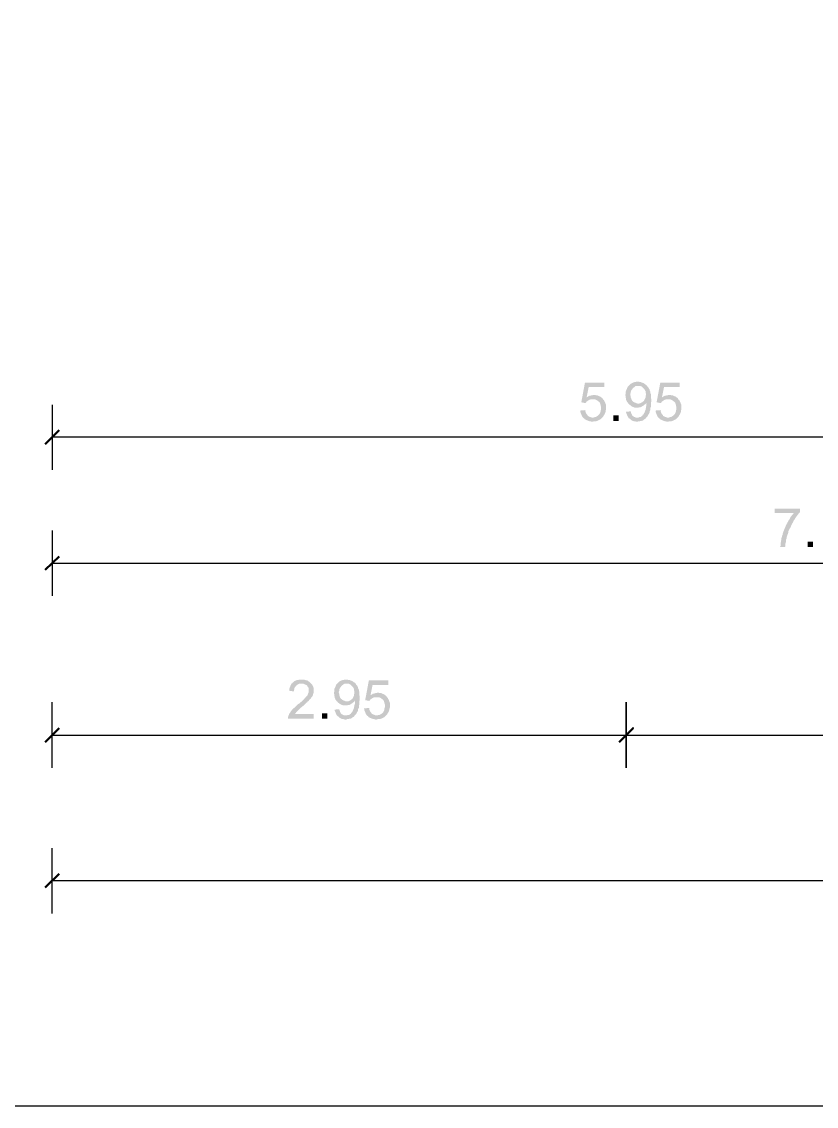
# Model space of a CAD drawing. Header units: millimetres. Extents: x -35.3 to 0.3, y 0.4 to 20.6.
# Drawn here: x -24.917 to -23.309, y 0.384 to 2.578 of the extents above; entities that cross this region are included whole.
import ezdxf

# ---------------------------------------------------------------- set-up
doc = ezdxf.new("R2010")
doc.units = ezdxf.units.MM
doc.layers.add('PDF _Geometria', color=7, linetype='Continuous')
doc.layers.add('PDF _Riempimenti solidi', color=7, linetype='Continuous')

msp = doc.modelspace()

# ---------------------------------------------------------------- hatches: boundary and pattern name
at = {"layer": 'PDF _Riempimenti solidi', "transparency": 33554559}
for points in [[(-23.7377, 1.8485), (-23.7768, 1.8485), (-23.7843, 1.8085), (-23.776, 1.8068), (-23.7743, 1.8085), (-23.7735, 1.8102), (-23.7718, 1.811), (-23.7693, 1.8127), (-23.7677, 1.8135), (-23.766, 1.8143), (-23.761, 1.8143), (-23.741, 1.816), (-23.7427, 1.8177), (-23.7735, 1.8185), (-23.7693, 1.8393), (-23.7377, 1.8393)], [(-23.6702, 1.8502), (-23.6727, 1.8502), (-23.6752, 1.8493), (-23.6768, 1.8493), (-23.6793, 1.8485), (-23.681, 1.8477), (-23.6843, 1.846), (-23.686, 1.8443), (-23.6877, 1.8427), (-23.6685, 1.8418), (-23.6652, 1.8418), (-23.6635, 1.841), (-23.6618, 1.8402), (-23.6602, 1.8385), (-23.6585, 1.8368), (-23.6577, 1.836), (-23.656, 1.8343), (-23.6543, 1.831), (-23.6543, 1.8285), (-23.6535, 1.826), (-23.6535, 1.8227), (-23.6543, 1.8202), (-23.6543, 1.8177), (-23.6552, 1.816), (-23.6577, 1.811), (-23.6593, 1.8102), (-23.661, 1.8085), (-23.6527, 1.8077), (-23.6527, 1.801), (-23.6535, 1.7985), (-23.6535, 1.7968), (-23.6543, 1.7943), (-23.6543, 1.7927), (-23.6552, 1.791), (-23.656, 1.7885), (-23.6577, 1.7852), (-23.6585, 1.7843), (-23.6602, 1.7827), (-23.661, 1.781), (-23.6635, 1.7793), (-23.6643, 1.7785), (-23.6668, 1.7785), (-23.6685, 1.7777), (-23.671, 1.7777), (-23.6535, 1.7768), (-23.6518, 1.7785), (-23.6502, 1.7802), (-23.6485, 1.7835), (-23.6468, 1.786), (-23.646, 1.7877), (-23.646, 1.7902), (-23.6452, 1.7918), (-23.6443, 1.7935), (-23.6443, 1.7977), (-23.6435, 1.7993), (-23.6435, 1.8068), (-23.6427, 1.8093), (-23.6427, 1.8152), (-23.6435, 1.8185), (-23.6435, 1.8252), (-23.6443, 1.8268), (-23.6443, 1.8293), (-23.6452, 1.831), (-23.646, 1.8327), (-23.646, 1.8343), (-23.6477, 1.8368), (-23.6485, 1.8385), (-23.6502, 1.8402), (-23.651, 1.8418), (-23.6527, 1.8435), (-23.6543, 1.8443), (-23.656, 1.846), (-23.6593, 1.8477), (-23.6618, 1.8485), (-23.6635, 1.8493), (-23.666, 1.8493), (-23.6677, 1.8502)], [(-23.5852, 1.8485), (-23.6243, 1.8485), (-23.6318, 1.8085), (-23.6235, 1.8068), (-23.6218, 1.8085), (-23.621, 1.8102), (-23.6193, 1.811), (-23.6168, 1.8127), (-23.6152, 1.8135), (-23.6135, 1.8143), (-23.6085, 1.8143), (-23.5885, 1.816), (-23.5902, 1.8177), (-23.621, 1.8185), (-23.6168, 1.8393), (-23.5852, 1.8393)], [(-23.7585, 1.8235), (-23.7593, 1.8235), (-23.7618, 1.8227), (-23.7635, 1.8227), (-23.766, 1.8218), (-23.7677, 1.8218), (-23.7693, 1.821), (-23.7718, 1.8193), (-23.7735, 1.8185), (-23.7427, 1.8177), (-23.7443, 1.8185), (-23.746, 1.8202), (-23.7485, 1.821), (-23.7502, 1.8218), (-23.7518, 1.8227), (-23.7543, 1.8227), (-23.7568, 1.8235)], [(-23.6877, 1.8427), (-23.6885, 1.8418), (-23.6902, 1.8402), (-23.691, 1.8385), (-23.6918, 1.836), (-23.6927, 1.8343), (-23.6935, 1.8327), (-23.6943, 1.8302), (-23.6943, 1.826), (-23.6952, 1.8235), (-23.6952, 1.8227), (-23.6943, 1.8202), (-23.6943, 1.8177), (-23.6935, 1.8152), (-23.6935, 1.8135), (-23.6927, 1.8118), (-23.6918, 1.8093), (-23.6902, 1.8077), (-23.6893, 1.806), (-23.6877, 1.8052), (-23.6693, 1.806), (-23.671, 1.806), (-23.6727, 1.8068), (-23.6752, 1.8077), (-23.6768, 1.8085), (-23.6785, 1.8093), (-23.6802, 1.811), (-23.681, 1.811), (-23.6818, 1.8127), (-23.6827, 1.8143), (-23.6835, 1.8168), (-23.6843, 1.8185), (-23.6843, 1.821), (-23.6852, 1.8235), (-23.6852, 1.8252), (-23.6843, 1.8277), (-23.6843, 1.8293), (-23.6835, 1.8318), (-23.6827, 1.8335), (-23.681, 1.8352), (-23.6802, 1.8368), (-23.6785, 1.8385), (-23.6768, 1.8393), (-23.6752, 1.841), (-23.6727, 1.8418), (-23.6685, 1.8418)], [(-23.606, 1.8235), (-23.6068, 1.8235), (-23.6093, 1.8227), (-23.611, 1.8227), (-23.6135, 1.8218), (-23.6152, 1.8218), (-23.6168, 1.821), (-23.6193, 1.8193), (-23.621, 1.8185), (-23.5902, 1.8177), (-23.5918, 1.8185), (-23.5935, 1.8202), (-23.596, 1.821), (-23.5977, 1.8218), (-23.5993, 1.8227), (-23.6018, 1.8227), (-23.6043, 1.8235)], [(-23.741, 1.816), (-23.761, 1.8143), (-23.756, 1.8143), (-23.7527, 1.8127), (-23.751, 1.811), (-23.7493, 1.8102), (-23.7485, 1.8093), (-23.7468, 1.8077), (-23.746, 1.8052), (-23.7452, 1.8035), (-23.7452, 1.8018), (-23.7443, 1.7993), (-23.7443, 1.7943), (-23.7452, 1.7918), (-23.7452, 1.7902), (-23.746, 1.7877), (-23.7477, 1.7843), (-23.7493, 1.7827), (-23.751, 1.781), (-23.7527, 1.7802), (-23.7552, 1.7785), (-23.7568, 1.7785), (-23.7593, 1.7777), (-23.761, 1.7777), (-23.7418, 1.7777), (-23.7402, 1.7793), (-23.7393, 1.781), (-23.7377, 1.7835), (-23.7368, 1.7852), (-23.736, 1.7868), (-23.7352, 1.7893), (-23.7352, 1.791), (-23.7343, 1.7935), (-23.7343, 1.8035), (-23.7352, 1.8052), (-23.736, 1.8077), (-23.7368, 1.8093), (-23.7377, 1.811), (-23.7385, 1.8127), (-23.7402, 1.8143)], [(-23.661, 1.8085), (-23.6627, 1.8077), (-23.6643, 1.8068), (-23.6668, 1.806), (-23.6693, 1.806), (-23.6877, 1.8052), (-23.6868, 1.8035), (-23.6852, 1.8027), (-23.6835, 1.801), (-23.6802, 1.7993), (-23.6777, 1.7985), (-23.676, 1.7977), (-23.6685, 1.7977), (-23.6668, 1.7985), (-23.6643, 1.7985), (-23.6627, 1.7993), (-23.6602, 1.801), (-23.6585, 1.8018), (-23.6568, 1.8035), (-23.6552, 1.8043), (-23.6535, 1.806), (-23.6527, 1.8077)], [(-23.5885, 1.816), (-23.6085, 1.8143), (-23.6035, 1.8143), (-23.6002, 1.8127), (-23.5985, 1.811), (-23.5968, 1.8102), (-23.596, 1.8093), (-23.5943, 1.8077), (-23.5935, 1.8052), (-23.5927, 1.8035), (-23.5927, 1.8018), (-23.5918, 1.7993), (-23.5918, 1.7943), (-23.5927, 1.7918), (-23.5927, 1.7902), (-23.5935, 1.7877), (-23.5952, 1.7843), (-23.5968, 1.7827), (-23.5985, 1.781), (-23.6002, 1.7802), (-23.6027, 1.7785), (-23.6043, 1.7785), (-23.6068, 1.7777), (-23.6085, 1.7777), (-23.5893, 1.7777), (-23.5877, 1.7793), (-23.5868, 1.781), (-23.5852, 1.7835), (-23.5843, 1.7852), (-23.5835, 1.7868), (-23.5827, 1.7893), (-23.5827, 1.791), (-23.5818, 1.7935), (-23.5818, 1.8035), (-23.5827, 1.8052), (-23.5835, 1.8077), (-23.5843, 1.8093), (-23.5852, 1.811), (-23.586, 1.8127), (-23.5877, 1.8143)], [(-23.776, 1.7927), (-23.7868, 1.7918), (-23.786, 1.7902), (-23.786, 1.7885), (-23.7852, 1.786), (-23.7843, 1.7843), (-23.7835, 1.7818), (-23.7818, 1.7785), (-23.7802, 1.7768), (-23.7785, 1.776), (-23.7777, 1.7743), (-23.7743, 1.7727), (-23.7718, 1.7718), (-23.7702, 1.771), (-23.7677, 1.7702), (-23.766, 1.7702), (-23.7635, 1.7693), (-23.761, 1.7693), (-23.7585, 1.7702), (-23.7543, 1.7702), (-23.7518, 1.771), (-23.7502, 1.7718), (-23.7468, 1.7735), (-23.7452, 1.7743), (-23.7435, 1.776), (-23.7418, 1.7777), (-23.7635, 1.7777), (-23.7652, 1.7785), (-23.7677, 1.7793), (-23.7693, 1.7802), (-23.771, 1.781), (-23.7718, 1.7827), (-23.7735, 1.7843), (-23.7752, 1.7877), (-23.776, 1.7902)], [(-23.7085, 1.771), (-23.7085, 1.7818), (-23.7193, 1.7818), (-23.7193, 1.771)], [(-23.6843, 1.7902), (-23.6935, 1.7893), (-23.6935, 1.7877), (-23.6927, 1.7852), (-23.6918, 1.7835), (-23.691, 1.781), (-23.6893, 1.7777), (-23.6877, 1.776), (-23.686, 1.7752), (-23.6852, 1.7743), (-23.6835, 1.7727), (-23.6802, 1.771), (-23.6777, 1.7702), (-23.676, 1.7702), (-23.6735, 1.7693), (-23.6702, 1.7693), (-23.6677, 1.7702), (-23.666, 1.7702), (-23.6635, 1.771), (-23.6618, 1.771), (-23.6593, 1.7718), (-23.6577, 1.7735), (-23.656, 1.7743), (-23.6543, 1.7752), (-23.6535, 1.7768), (-23.671, 1.7777), (-23.6743, 1.7777), (-23.6777, 1.7793), (-23.6793, 1.7802), (-23.681, 1.7818), (-23.6818, 1.7835), (-23.6827, 1.7852), (-23.6835, 1.7877)], [(-23.6235, 1.7927), (-23.6343, 1.7918), (-23.6335, 1.7902), (-23.6335, 1.7885), (-23.6327, 1.786), (-23.6318, 1.7843), (-23.631, 1.7818), (-23.6302, 1.7802), (-23.6293, 1.7785), (-23.6277, 1.7768), (-23.626, 1.776), (-23.6252, 1.7743), (-23.6218, 1.7727), (-23.6193, 1.7718), (-23.6177, 1.771), (-23.6152, 1.7702), (-23.6135, 1.7702), (-23.611, 1.7693), (-23.6085, 1.7693), (-23.606, 1.7702), (-23.6018, 1.7702), (-23.5993, 1.771), (-23.5977, 1.7718), (-23.5943, 1.7735), (-23.5927, 1.7743), (-23.591, 1.776), (-23.5893, 1.7777), (-23.611, 1.7777), (-23.6127, 1.7785), (-23.6152, 1.7793), (-23.6168, 1.7802), (-23.6185, 1.781), (-23.6193, 1.7827), (-23.621, 1.7843), (-23.6227, 1.7877), (-23.6235, 1.7902)], [(-23.3418, 1.5935), (-23.3927, 1.5935), (-23.3927, 1.5843), (-23.3535, 1.5843), (-23.3543, 1.5843), (-23.3552, 1.5827), (-23.3568, 1.581), (-23.3585, 1.5793), (-23.3593, 1.5777), (-23.361, 1.576), (-23.3618, 1.5735), (-23.3627, 1.5718), (-23.3643, 1.5702), (-23.3652, 1.5677), (-23.3668, 1.566), (-23.3677, 1.5635), (-23.3685, 1.5627), (-23.3693, 1.561), (-23.3702, 1.5593), (-23.371, 1.5568), (-23.3718, 1.5552), (-23.3727, 1.5527), (-23.3735, 1.551), (-23.3743, 1.5485), (-23.3752, 1.5468), (-23.376, 1.5443), (-23.3768, 1.5427), (-23.3768, 1.5402), (-23.3777, 1.5385), (-23.3777, 1.5377), (-23.3785, 1.5352), (-23.3793, 1.5327), (-23.3793, 1.5302), (-23.3802, 1.5277), (-23.3802, 1.526), (-23.381, 1.5235), (-23.381, 1.5177), (-23.3818, 1.516), (-23.3718, 1.516), (-23.371, 1.5185), (-23.371, 1.5227), (-23.3702, 1.5252), (-23.3702, 1.5293), (-23.3693, 1.5318), (-23.3685, 1.5335), (-23.3685, 1.536), (-23.3677, 1.5377), (-23.3677, 1.5385), (-23.3668, 1.541), (-23.366, 1.5427), (-23.3652, 1.5452), (-23.3652, 1.5468), (-23.3643, 1.5493), (-23.3627, 1.5527), (-23.361, 1.5552), (-23.3602, 1.5568), (-23.3593, 1.5593), (-23.3577, 1.5627), (-23.356, 1.5652), (-23.3552, 1.5668), (-23.3543, 1.5693), (-23.3527, 1.571), (-23.3518, 1.5727), (-23.3502, 1.5752), (-23.3493, 1.5768), (-23.3477, 1.5785), (-23.3468, 1.5802), (-23.3452, 1.5818), (-23.3443, 1.5835), (-23.3427, 1.5852), (-23.3418, 1.586)], [(-23.3152, 1.516), (-23.3152, 1.5268), (-23.326, 1.5268), (-23.326, 1.516)], [(-24.331, 1.2393), (-24.3502, 1.2393), (-24.3468, 1.2393), (-24.3452, 1.2385), (-24.3435, 1.2377), (-24.341, 1.2368), (-24.3402, 1.236), (-24.3393, 1.2352), (-24.3385, 1.2335), (-24.3368, 1.2318), (-24.336, 1.2302), (-24.336, 1.2227), (-24.3368, 1.2202), (-24.3377, 1.2185), (-24.3385, 1.216), (-24.3402, 1.2143), (-24.341, 1.2135), (-24.3418, 1.2118), (-24.3435, 1.211), (-24.3443, 1.2093), (-24.346, 1.2077), (-24.3493, 1.2043), (-24.351, 1.2027), (-24.3535, 1.201), (-24.3552, 1.1993), (-24.3577, 1.1977), (-24.3593, 1.196), (-24.361, 1.1943), (-24.3627, 1.1927), (-24.3643, 1.191), (-24.366, 1.1902), (-24.3677, 1.1885), (-24.3693, 1.1868), (-24.3702, 1.186), (-24.371, 1.1843), (-24.3727, 1.1827), (-24.3735, 1.181), (-24.3752, 1.1793), (-24.376, 1.1768), (-24.3768, 1.1752), (-24.3777, 1.1727), (-24.3777, 1.1685), (-24.326, 1.1685), (-24.326, 1.1777), (-24.3643, 1.1777), (-24.3627, 1.1793), (-24.3618, 1.181), (-24.3602, 1.1827), (-24.3593, 1.1835), (-24.3585, 1.1843), (-24.3568, 1.186), (-24.3552, 1.1877), (-24.3535, 1.1893), (-24.3518, 1.191), (-24.3493, 1.1927), (-24.3485, 1.1935), (-24.346, 1.1952), (-24.3427, 1.1985), (-24.341, 1.2002), (-24.3393, 1.2018), (-24.3377, 1.2035), (-24.336, 1.2043), (-24.3352, 1.206), (-24.3343, 1.2068), (-24.3335, 1.2077), (-24.3318, 1.2093), (-24.331, 1.211), (-24.3293, 1.2127), (-24.3285, 1.2143), (-24.3277, 1.216), (-24.3277, 1.2168), (-24.3268, 1.2193), (-24.326, 1.221), (-24.326, 1.2302), (-24.3268, 1.2327), (-24.3277, 1.2343), (-24.3285, 1.236), (-24.3293, 1.2377)], [(-24.3502, 1.2477), (-24.3552, 1.2477), (-24.3568, 1.2468), (-24.3593, 1.2468), (-24.361, 1.246), (-24.3635, 1.2452), (-24.3652, 1.2443), (-24.3668, 1.2427), (-24.3685, 1.2418), (-24.3693, 1.2402), (-24.371, 1.2393), (-24.3727, 1.236), (-24.3735, 1.2335), (-24.3743, 1.2318), (-24.3752, 1.2293), (-24.3752, 1.2268), (-24.376, 1.2252), (-24.366, 1.2235), (-24.366, 1.226), (-24.3652, 1.2285), (-24.3652, 1.2302), (-24.3643, 1.2318), (-24.3627, 1.2335), (-24.3618, 1.2352), (-24.3602, 1.236), (-24.3585, 1.2377), (-24.3568, 1.2385), (-24.3552, 1.2393), (-24.331, 1.2393), (-24.3327, 1.241), (-24.3343, 1.2427), (-24.336, 1.2435), (-24.3377, 1.2452), (-24.3393, 1.246), (-24.341, 1.246), (-24.3435, 1.2468), (-24.3452, 1.2477), (-24.3477, 1.2477)], [(-24.2777, 1.2402), (-24.2785, 1.2393), (-24.2802, 1.2377), (-24.281, 1.236), (-24.2818, 1.2335), (-24.2835, 1.2302), (-24.2843, 1.2277), (-24.2843, 1.2235), (-24.2852, 1.221), (-24.2852, 1.2202), (-24.2843, 1.2177), (-24.2843, 1.2152), (-24.2835, 1.2127), (-24.2835, 1.211), (-24.2827, 1.2093), (-24.2818, 1.2068), (-24.2802, 1.2052), (-24.2793, 1.2035), (-24.2777, 1.2027), (-24.2593, 1.2035), (-24.261, 1.2035), (-24.2627, 1.2043), (-24.2652, 1.2052), (-24.2668, 1.206), (-24.2685, 1.2068), (-24.2702, 1.2085), (-24.271, 1.2085), (-24.2718, 1.2102), (-24.2727, 1.2118), (-24.2735, 1.2143), (-24.2743, 1.216), (-24.2743, 1.2185), (-24.2752, 1.221), (-24.2752, 1.2227), (-24.2743, 1.2252), (-24.2743, 1.2268), (-24.2735, 1.2293), (-24.2727, 1.231), (-24.271, 1.2327), (-24.2702, 1.2343), (-24.2685, 1.236), (-24.2668, 1.2368), (-24.2652, 1.2385), (-24.2627, 1.2393), (-24.2585, 1.2393)], [(-24.2602, 1.2477), (-24.2627, 1.2477), (-24.2652, 1.2468), (-24.2668, 1.2468), (-24.2693, 1.246), (-24.271, 1.2452), (-24.2743, 1.2435), (-24.276, 1.2418), (-24.2777, 1.2402), (-24.2585, 1.2393), (-24.2552, 1.2393), (-24.2535, 1.2385), (-24.2518, 1.2377), (-24.2502, 1.236), (-24.2485, 1.2343), (-24.2477, 1.2335), (-24.246, 1.2318), (-24.2452, 1.2302), (-24.2443, 1.2285), (-24.2443, 1.226), (-24.2435, 1.2235), (-24.2435, 1.2202), (-24.2443, 1.2177), (-24.2443, 1.2152), (-24.2452, 1.2135), (-24.2477, 1.2085), (-24.2493, 1.2077), (-24.251, 1.206), (-24.2427, 1.2052), (-24.2427, 1.1985), (-24.2435, 1.196), (-24.2435, 1.1943), (-24.2443, 1.1918), (-24.2443, 1.1902), (-24.2452, 1.1885), (-24.246, 1.186), (-24.2477, 1.1827), (-24.2485, 1.1818), (-24.2502, 1.1802), (-24.251, 1.1785), (-24.2535, 1.1768), (-24.2543, 1.176), (-24.2568, 1.176), (-24.2585, 1.1752), (-24.261, 1.1752), (-24.2435, 1.1743), (-24.2418, 1.176), (-24.2402, 1.1777), (-24.2385, 1.181), (-24.2368, 1.1835), (-24.236, 1.1852), (-24.236, 1.1877), (-24.2352, 1.1893), (-24.2343, 1.191), (-24.2343, 1.1952), (-24.2335, 1.1968), (-24.2335, 1.2043), (-24.2327, 1.2068), (-24.2327, 1.2127), (-24.2335, 1.216), (-24.2335, 1.2227), (-24.2343, 1.2243), (-24.2343, 1.2268), (-24.2352, 1.2285), (-24.236, 1.2302), (-24.236, 1.2318), (-24.2377, 1.2343), (-24.2385, 1.236), (-24.2402, 1.2377), (-24.241, 1.2393), (-24.2427, 1.241), (-24.2443, 1.2418), (-24.246, 1.2435), (-24.2493, 1.2452), (-24.2518, 1.246), (-24.2535, 1.2468), (-24.256, 1.2468), (-24.2577, 1.2477)], [(-24.1752, 1.246), (-24.2143, 1.246), (-24.2218, 1.206), (-24.2135, 1.2043), (-24.2118, 1.206), (-24.211, 1.2077), (-24.2093, 1.2085), (-24.2068, 1.2102), (-24.2052, 1.211), (-24.2035, 1.2118), (-24.1985, 1.2118), (-24.1785, 1.2135), (-24.1802, 1.2152), (-24.211, 1.216), (-24.2068, 1.2368), (-24.1752, 1.2368)], [(-24.196, 1.221), (-24.1968, 1.221), (-24.1993, 1.2202), (-24.201, 1.2202), (-24.2035, 1.2193), (-24.2052, 1.2193), (-24.2068, 1.2185), (-24.2093, 1.2168), (-24.211, 1.216), (-24.1802, 1.2152), (-24.1818, 1.216), (-24.1835, 1.2177), (-24.186, 1.2185), (-24.1877, 1.2193), (-24.1893, 1.2202), (-24.1918, 1.2202), (-24.1943, 1.221)], [(-24.1785, 1.2135), (-24.1985, 1.2118), (-24.1935, 1.2118), (-24.1902, 1.2102), (-24.1885, 1.2085), (-24.1868, 1.2077), (-24.186, 1.2068), (-24.1843, 1.2052), (-24.1835, 1.2027), (-24.1827, 1.201), (-24.1827, 1.1993), (-24.1818, 1.1968), (-24.1818, 1.1918), (-24.1827, 1.1893), (-24.1827, 1.1877), (-24.1835, 1.1852), (-24.1852, 1.1818), (-24.1868, 1.1802), (-24.1885, 1.1785), (-24.1902, 1.1777), (-24.1927, 1.176), (-24.1943, 1.176), (-24.1968, 1.1752), (-24.1985, 1.1752), (-24.1793, 1.1752), (-24.1777, 1.1768), (-24.1768, 1.1785), (-24.1752, 1.181), (-24.1743, 1.1827), (-24.1735, 1.1843), (-24.1727, 1.1868), (-24.1727, 1.1885), (-24.1718, 1.191), (-24.1718, 1.201), (-24.1727, 1.2027), (-24.1735, 1.2052), (-24.1743, 1.2068), (-24.1752, 1.2085), (-24.176, 1.2102), (-24.1777, 1.2118)], [(-24.2743, 1.1877), (-24.2835, 1.1868), (-24.2835, 1.1852), (-24.2827, 1.1827), (-24.2818, 1.181), (-24.281, 1.1785), (-24.2793, 1.1752), (-24.2777, 1.1735), (-24.276, 1.1727), (-24.2752, 1.1718), (-24.2735, 1.1702), (-24.2702, 1.1685), (-24.2677, 1.1677), (-24.266, 1.1677), (-24.2635, 1.1668), (-24.2602, 1.1668), (-24.2577, 1.1677), (-24.256, 1.1677), (-24.2535, 1.1685), (-24.2518, 1.1685), (-24.2493, 1.1693), (-24.2477, 1.171), (-24.246, 1.1718), (-24.2443, 1.1727), (-24.2435, 1.1743), (-24.261, 1.1752), (-24.2643, 1.1752), (-24.2677, 1.1768), (-24.2693, 1.1777), (-24.271, 1.1793), (-24.2718, 1.181), (-24.2727, 1.1827), (-24.2735, 1.1852)], [(-24.251, 1.206), (-24.2527, 1.2052), (-24.2543, 1.2043), (-24.2568, 1.2035), (-24.2593, 1.2035), (-24.2777, 1.2027), (-24.2768, 1.201), (-24.2752, 1.2002), (-24.2735, 1.1985), (-24.2702, 1.1968), (-24.2677, 1.196), (-24.266, 1.1952), (-24.2585, 1.1952), (-24.2568, 1.196), (-24.2543, 1.196), (-24.2527, 1.1968), (-24.2502, 1.1985), (-24.2485, 1.1993), (-24.2468, 1.201), (-24.2452, 1.2018), (-24.2435, 1.2035), (-24.2427, 1.2052)], [(-24.2135, 1.1902), (-24.2243, 1.1893), (-24.2235, 1.1877), (-24.2235, 1.186), (-24.2227, 1.1835), (-24.2218, 1.1818), (-24.221, 1.1793), (-24.2193, 1.176), (-24.2177, 1.1743), (-24.216, 1.1735), (-24.2152, 1.1718), (-24.2118, 1.1702), (-24.2093, 1.1693), (-24.2077, 1.1685), (-24.2052, 1.1677), (-24.2035, 1.1677), (-24.201, 1.1668), (-24.1985, 1.1668), (-24.196, 1.1677), (-24.1918, 1.1677), (-24.1893, 1.1685), (-24.1877, 1.1693), (-24.1843, 1.171), (-24.1827, 1.1718), (-24.181, 1.1735), (-24.1793, 1.1752), (-24.201, 1.1752), (-24.2027, 1.176), (-24.2052, 1.1768), (-24.2068, 1.1777), (-24.2085, 1.1785), (-24.2093, 1.1802), (-24.211, 1.1818), (-24.2127, 1.1852), (-24.2135, 1.1877)], [(-24.2985, 1.1685), (-24.2985, 1.1793), (-24.3093, 1.1793), (-24.3093, 1.1685)]]:
    msp.add_hatch(color=256, dxfattribs=at).paths.add_polyline_path(points)

# ---------------------------------------------------------------- linework, layer by layer
at = {"layer": 'PDF _Geometria', "lineweight": 25}
for points in [[(-35.3452, 0.3843), (-35.3452, 19.6618), (0.259, 19.6618), (0.259, 0.3843)], [(-23.6935, 1.0693), (-23.6935, 1.2018)]]:
    msp.add_lwpolyline(points, close=True, dxfattribs=at)
for points in [[(-24.8552, 1.8035), (-24.8552, 1.6718)], [(-21.7252, 1.7377), (-21.791, 1.7377), (-22.5127, 1.7377), (-22.5785, 1.7377), (-24.8552, 1.7377)], [(-24.8552, 1.5493), (-24.8552, 1.4168)], [(-20.3868, 1.4827), (-20.4527, 1.4827), (-21.7252, 1.4827), (-21.791, 1.4827), (-24.8552, 1.4827)], [(-24.8552, 1.0693), (-24.8552, 1.2018)], [(-24.8552, 1.1352), (-24.7893, 1.1352), (-23.6935, 1.1352), (-22.3427, 1.1352), (-22.276, 1.1352), (-20.9252, 1.1352), (-20.8593, 1.1352), (-20.4527, 1.1352), (-20.3868, 1.1352)], [(-24.8552, 0.7743), (-24.8552, 0.9068)], [(-24.8552, 0.841), (-24.7893, 0.841), (-20.3868, 0.841)]]:
    msp.add_lwpolyline(points, dxfattribs=at)
at = {"layer": 'PDF _Geometria', "lineweight": 50}
for points in [[(-24.841, 1.7518), (-24.8693, 1.7235)], [(-24.841, 1.4968), (-24.8693, 1.4693)], [(-24.8693, 1.121), (-24.841, 1.1493)], [(-24.8693, 0.8268), (-24.841, 0.8543)]]:
    msp.add_lwpolyline(points, dxfattribs=at)
msp.add_lwpolyline([(-23.7077, 1.121), (-23.6793, 1.1493)], close=True, dxfattribs=at)

doc.saveas('drawing.dxf')
